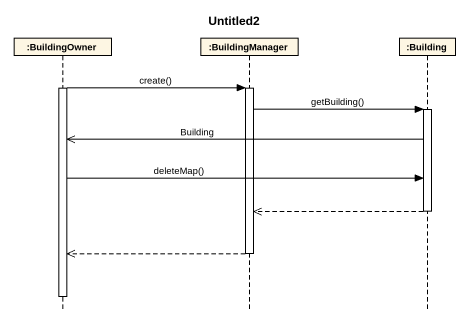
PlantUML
@startuml
title Untitled2
hide footbox
participant ":BuildingOwner" as BuildingOwner
participant ":BuildingManager" as BuildingManager
participant ":Building" as Building

activate BuildingOwner
BuildingOwner -> BuildingManager : create()
activate BuildingManager
BuildingManager -> Building : getBuilding()
activate Building
Building ->> BuildingOwner : Building
BuildingOwner -> Building : deleteMap()
Building -->> BuildingManager
deactivate Building
BuildingManager -->> BuildingOwner
deactivate BuildingManager
deactivate BuildingOwner
@enduml
